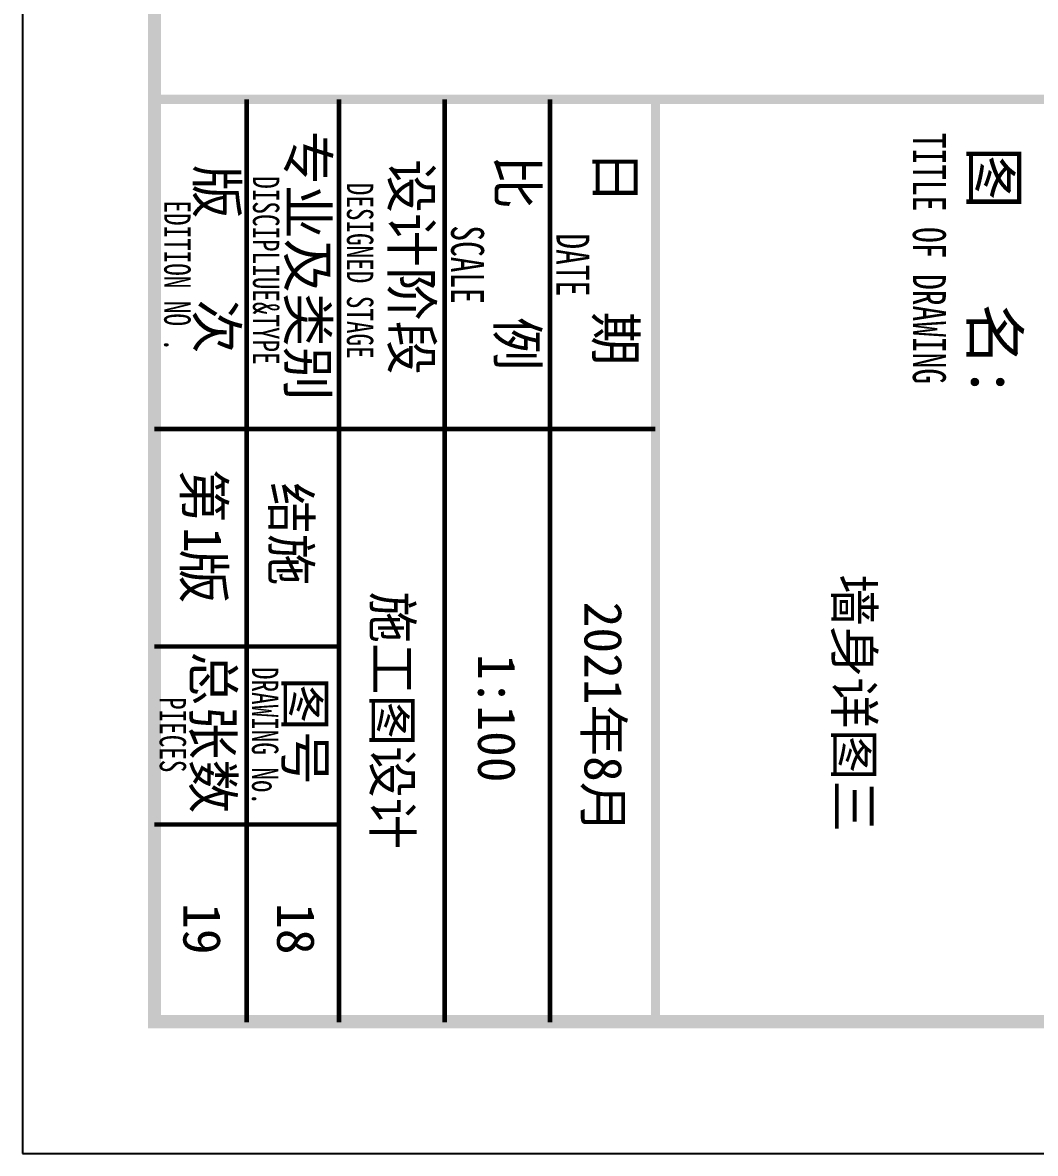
# Model space of a CAD drawing. Extents: x 169490 to 7584583, y -2399407 to 1374371.
# Drawn here: x 771970 to 773506, y 467365 to 469081 of the extents above; entities that cross this region are included whole.
import ezdxf

# ---------------------------------------------------------------- set-up
doc = ezdxf.new("R2010")
doc.units = 0
doc.header["$LTSCALE"] = 100
doc.layers.get('0').update_dxf_attribs({"linetype": 'CONTINUOUS'})
doc.layers.add('图框', color=140, linetype='CONTINUOUS')
doc.layers.add('图签文字', color=147, linetype='CONTINUOUS')
doc.layers.add('图签', color=147, linetype='CONTINUOUS', lineweight=18)
doc.styles.add('宋体', font='')
doc.styles.add('建筑图签-1', font='simhei.ttf', dxfattribs={"width": 0.7})
doc.styles.get('宋体').set_extended_font_data('SimSun')

# ---------------------------------------------------------------- blocks, each defined once
blk = doc.blocks.new('tq123')
at = {"layer": '图框'}
for points, const_width in [([(-6995.1, 0), (-6995.1, 57400)], 70), ([(-6995.1, 3800.3), (4.9, 3800.3)], 70), ([(-4495.1, 1400.3), (-4495.1, 3800.3)], 35), ([(-6995.1, 3000.3), (4.9, 3000.3)], 35), ([(-6995.1, 2200.3), (4.9, 2200.3)], 35), ([(-6995.1, 1400.3), (4.9, 1400.3)], 35), ([(-6995.1, 1400.3), (-495.1, 1400.3)], 35), ([(-4495.1, 0.3), (-4495.1, 1400.3)], 35), ([(-2845.1, 0.3), (-2845.1, 1400.3)], 35), ([(-2845.1, 0.3), (-2845.1, 1400.3)], 35), ([(-2845.1, 0.3), (-2845.1, 1400.3)], 35), ([(-1495.1, 0), (-1495.1, 1400)], 35), ([(-6995.1, 700.3), (-2845.1, 700.3)], 35), ([(-2845.1, 700), (4.9, 700)], 35)]:
    blk.add_lwpolyline(points, dxfattribs=dict(at, const_width=const_width))
at = {"layer": '图框', "style": '建筑图签-1', "width": 0.7}
for s, height, p in [('TITLE OF DRAWING', 250, (-6741.1, 5752.5)), ('DATE', 250, (-5978.6, 3049.2)), ('SCALE', 250, (-6039.9, 2250)), ('DESIGNED STAGE', 200, (-6362.5, 1459.9)), ('DISCIPLIUE&TYPE', 200, (-6412.2, 747.1)), ('DRAWING No.', 200, (-2690, 739.9)), ('EDITION NO .', 200, (-6228.6, 74.1)), ('PIECES', 200, (-2461.3, 39.9))]:
    blk.add_text(s, height=height, dxfattribs=at).set_placement(p)
at = {"layer": '图签', "color": 2, "style": '宋体'}
for s, height, p in [('2021年8月', 286.68, (-3185.1, 3261.7)), ('1:100', 286.68, (-2788.7, 2454.1)), ('施工图设计', 286.68, (-3262.7, 1661.7)), ('结施', 286.68, (-4090.8, 892.8)), ('1', 286.7, (-3751.7, 225.1)), ('19', 286.68, (-898.5, 219))]:
    blk.add_text(s, height=height, dxfattribs=at).set_placement(p)
at = {"layer": '图签文字', "color": 7, "style": '建筑图签-1'}
for s, height, p in [('图   名:', 350, (-6639.8, 6195.2)), ('日    期', 300, (-6611.2, 3348.8)), ('比    例', 300, (-6572.8, 2601.6)), ('设计阶段', 300, (-6543.2, 1799.7)), ('专业及类别', 300, (-6757.1, 1013.1)), ('图号', 300, (-2614.2, 994.4)), ('版   次 ', 300, (-6499.1, 323)), ('总张数', 300, (-2807.3, 294.4)), ('第 版', 300, (-4194.3, 223.4))]:
    blk.add_text(s, height=height, dxfattribs=at).set_placement(p)

msp = doc.modelspace()

# ---------------------------------------------------------------- linework, layer by layer
at = {"layer": '图框'}
msp.add_lwpolyline([(771969.8, 488385.4), (771969.8, 467365.4), (783849.8, 467365.4), (783849.8, 488385.4)], close=True, dxfattribs=at)
at = {"layer": '图框', "const_width": 20}
msp.add_lwpolyline([(772169.8, 487885.4), (772169.8, 467565.4), (783649.8, 467565.4), (783649.8, 487885.4)], close=True, dxfattribs=at)

# ---------------------------------------------------------------- block references
at = {"xscale": 0.2, "yscale": 0.2, "zscale": 0.2, "rotation": 270}
msp.add_blockref('tq123', (772169.8, 467565.4), dxfattribs=at)

# ---------------------------------------------------------------- texts
at = {"layer": '图签', "color": 3, "style": '宋体'}
for s, p in [('墙身详图三', (773202.5, 468244.1)), ('18', (772355.9, 467745.1))]:
    msp.add_text(s, height=57.34, rotation=270, dxfattribs=at).set_placement(p)

doc.saveas('drawing.dxf')
